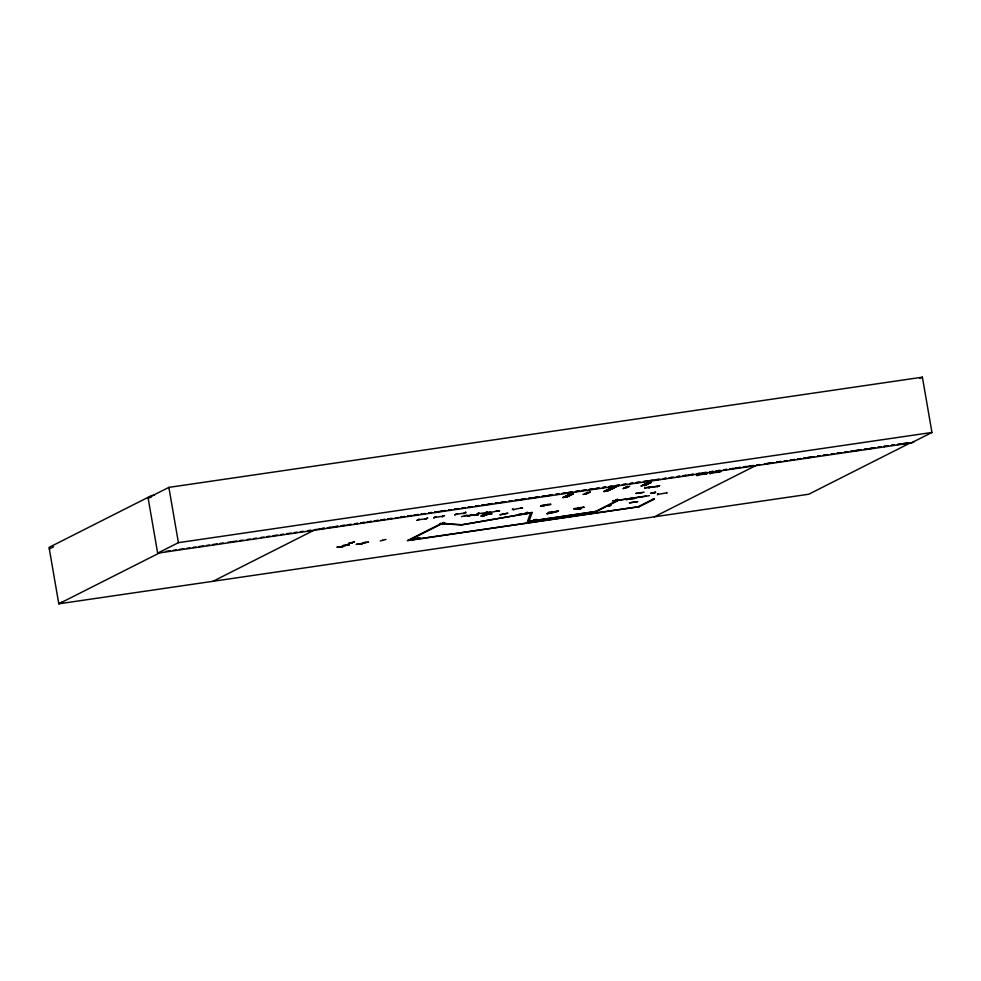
<?xml version="1.0" encoding="UTF-8"?>
<svg xmlns="http://www.w3.org/2000/svg" width="981" height="981" viewBox="0 0 981 981"><rect width="100%" height="100%" fill="white"/><g stroke="black" fill="none" stroke-linecap="round" stroke-linejoin="round"><path stroke-width="1.47" d="M531.825 512.438L524.565 514.081M612.782 500.923L620.164 500.077L612.953 500.8M343.178 546.552L336.875 547.202L342.933 546.65M354.239 541.978L348.28 543.56L354.497 541.904M356.189 544.381L362.345 543.866L356.532 544.32M445.975 523.29L440.42 523.596M467.164 515.086L461.524 516.668M657.932 493.921L657.454 494.841L658.018 493.983M666.185 492.953L658.141 494.326M666.712 493.271L666.761 492.437L666.688 493.222M576.436 508.967L580.531 508.894M490.929 512.683L488.097 512.45M488.415 512.364L491.26 512.597M558.373 511.101L548.82 512.389M583.462 507.103L584.051 507.226M419.267 519.219L417.072 520.286M418.899 519.329L417.072 520.335M433.81 517.833L435.662 516.84M457.085 513.701L454.877 514.817M457.416 513.639L454.853 514.878M476.692 514.289L478.851 512.818M478.887 513.173L476.778 514.351M610.55 505.141L608.306 506.27M610.881 505.08L608.269 506.331M649.03 487.913L651.274 486.797L648.944 487.815M697.209 475.577L699.048 474.461M709.766 473.713L712.476 472.548L710.134 473.602M512.266 509.274L513.848 509.777L512.646 509.102M584.026 507.349L573.934 509.09M569.667 494.424L562.836 497.551L563.474 497.465M566.687 496.999L566.074 497.097L572.879 493.958M566.895 496.999L567.459 496.889M570.059 494.191L562.947 497.563M570.39 494.35L563.646 497.453L570.145 494.179M582.947 494.51L587.435 492.437M589.912 491.959L585.093 494.203L589.814 492.094M587.594 492.401L587.276 492.327M610.881 488.219L604.296 491.493M605.056 491.407L615.663 486.147M607.509 491.027L618.361 485.73L606.871 491.113L614.094 487.753M610.108 488.33L603.658 491.579L604.271 491.518M611.151 488.207L615.504 486.036M618.361 485.754L617.993 485.803M623.107 488.636L628.171 486.478L623.315 488.501M625.289 488.342L629.728 486.257M647.362 482.885L640.912 486.135L648.134 482.775M650.575 482.419L644.125 485.669L651.347 482.309M620.115 500.016L615.553 499.807M482.444 515.491L492.057 513.639L481.769 515.368L482.48 515.491M558.508 510.954L553.284 512.352M580.801 508.832L576.436 508.992M435.956 516.791L433.884 517.943M699.343 474.412L696.792 475.577M635.97 493.492L644.1 492.143M585.473 494.166L590.157 492.033M623.842 488.415L627.448 486.466M49.332 549.004L53.673 546.76M63.14 601.586L58.799 603.818L49.05 547.386L151.417 495.65L154.434 495.209M654.486 516.791L58.799 603.818L161.166 552.082M148.106 497.87L168.867 487.385L922.398 377.182L931.95 432.462L911.19 442.946L157.659 553.161L148.106 497.87L151.086 497.441M157.659 553.161L178.407 542.665L931.95 432.462M212.828 581.377L315.428 529.519M425.288 519.145L427.422 517.98M427.814 517.993L425.178 519.219M444.54 515.552L442.014 516.693M409.298 540.224L442.014 523.695L460.898 524.921L531.175 512.805L462.443 524.749L443.277 523.486L444.099 523.314C444.307 521.451 442.762 525.375 440.457 523.915L407.311 540.678L639.244 506.748L654.339 499.121L651.973 499.562M485.681 515.074L481.046 516.092L485.595 515.148M594.989 511.702L617.687 500.224M619.134 500.052L596.546 511.469L528.685 521.402L595.418 511.481M650.906 493.308L655.553 492.364L650.906 493.308L654.45 492.879M651.016 493.382L652.034 492.867M645.903 496.141L618.704 500.273M654.621 492.842L655.443 492.29M638.104 506.76L652.61 499.476M919.81 378.494L922.398 377.182M755.493 465.742L654.376 516.803L808.749 494.228L909.669 443.228M756.854 465.055L759.87 464.614L757.087 464.933M657.147 486.674L659.735 485.546L657.466 486.637M649.422 495.675L616.865 500.371M654.033 498.777L652.157 499.893M707.546 473.198L705.682 474.338M705.29 474.326L707.485 473.283M718.632 472.388L720.925 471.297L718.337 472.425M566.589 497.036L573.051 493.946M566.932 496.975L573.358 493.713M611.739 488.133L616.227 486.049M359.328 544.099L365.508 542.53M443.682 523.437L443.154 522.677L444.013 522.505M474.314 515.356L475.184 515.184M527.263 513.038L527.128 512.229M550.623 513.002L549.936 513.075M543.008 505.24L540.568 506.196M550.034 504.688L550.758 504.308L542.996 505.24M548.845 512.376L548.109 512.744L554.633 512.094M558.336 511.126L556.963 511.555M573.946 508.832L583.487 507.091M616.877 500.433L616.338 499.685M504.001 513.97L503.376 514.007M635.749 493.431L642.69 492.572M638.913 493.21L638.974 493.124M340.174 546.858L346.048 545.338M345.263 545.497L345.655 545.387M528.305 513.296L528.551 513.247M443.216 522.665L443.498 523.474M578.802 508.881L579.575 508.71M482.493 515.025L483.326 514.78M541.083 505.742L541.941 505.497M574.474 508.636L575.332 508.391M442.946 516.239L434.975 517.416M464.307 513.112L456.398 514.277M650.195 487.336L658.141 486.171M698.374 475L706.21 473.884M610.746 505.558L609.814 505.73M473.627 514.62L467.348 516.214L473.296 514.657M368.598 542.174L362.48 542.763L368.341 542.223M472.204 515.283L478.336 514.866L472.511 515.295M416.361 538.557L418.446 538.25M416.435 539.023C418.114 537.502 416.373 539.072 420.26 538.042L418.286 538.066M555.884 511.837L556.963 511.579M426.146 518.704L418.213 519.856M485.767 512.658L477.833 513.811M513.284 509.47L521.536 507.999M658.006 486.233L650.109 487.373M719.22 471.984L711.458 473.112M546.883 513.725L554.351 512.205L547.067 513.786M482.86 513.921L490.745 512.327L483.032 513.934M500.04 514.743L507.888 513.186L500.175 514.804M496.754 510.696L499.599 510.966L496.435 510.745M382.774 540.31L382.198 540.372M497.625 510.954L490.169 512.511M522.554 508.17L521.021 507.569L522.1 508.256M577.662 507.876L578.998 507.631M617.54 500.224L617.208 499.452M519.059 514.056L522.088 513.676M525.031 513.014L528.023 512.499M540.543 506.196L550.66 504.344M165.703 551.42L170.24 550.758M173.257 550.316L176.359 549.838M179.315 549.434L183.852 548.771M186.868 548.33L189.971 547.852M192.926 547.447L196.016 546.969M198.971 546.552L203.57 545.865M206.537 545.448L209.615 544.982M212.644 544.541L217.181 543.879M220.149 543.462L223.227 542.996M227.715 542.358L236.826 541.009M239.805 540.58L242.871 540.126M247.371 539.476L250.437 539.023M253.417 538.594L256.482 538.14M260.983 537.49L264.036 537.036M267.028 536.607L270.082 536.153M273.086 535.712L277.635 535.05M280.64 534.608L283.681 534.167M286.697 533.725L291.234 533.063M294.251 532.622L297.292 532.168M300.309 531.739L303.337 531.285M307.862 530.635L310.891 530.181M319.965 528.857L324.503 528.195M327.531 527.753L330.548 527.312M333.577 526.871L338.114 526.208M341.143 525.767L344.172 525.326M347.188 524.884L350.217 524.443M354.754 523.768L357.783 523.327M360.8 522.885L363.828 522.444M366.857 522.002L371.394 521.34M374.423 520.899L377.44 520.457M380.469 520.016L385.006 519.354M388.035 518.912L391.051 518.459M400.125 517.134L404.663 516.472M407.691 516.031L410.72 515.589M413.749 515.148L418.286 514.485M421.303 514.044L424.332 513.603M428.869 512.928L431.898 512.487M434.914 512.045L437.943 511.604M440.972 511.162L445.509 510.5M448.538 510.059L451.554 509.617M454.583 509.176L457.612 508.734M462.149 508.072L465.166 507.631M468.195 507.177L471.223 506.736M475.76 506.073L478.777 505.632M481.806 505.19L484.835 504.749M487.864 504.308L492.401 503.645M495.417 503.204L498.446 502.763M501.475 502.321L504.492 501.867M509.029 501.205L512.057 500.764M515.086 500.322L518.103 499.881M521.132 499.439L525.669 498.777M528.698 498.336L531.727 497.894M534.743 497.453L539.28 496.791M542.309 496.337L545.338 495.895M548.354 495.454L551.383 495.013M555.92 494.35L558.949 493.909M561.978 493.468L564.995 493.026M568.024 492.585L572.561 491.922M575.589 491.481L578.606 491.04M581.635 490.586L586.172 489.924M589.201 489.482L592.217 489.041M595.246 488.599L598.275 488.158M602.812 487.496L605.841 487.054M608.858 486.613L611.886 486.171M614.915 485.73L619.452 485.055M622.469 484.614L625.498 484.173M630.035 483.51L633.064 483.069M636.093 482.627L639.109 482.186M643.646 481.524L652.721 480.2M655.749 479.758L658.778 479.304M663.315 478.642L666.332 478.201M669.361 477.759L672.39 477.318M676.927 476.656L679.956 476.214M682.972 475.773L686.001 475.331M689.03 474.89L693.567 474.228M696.584 473.774L699.612 473.333M702.641 472.891L705.658 472.45M710.207 471.787L713.224 471.346M716.253 470.905L719.281 470.463M723.819 469.801L726.835 469.359M729.864 468.918L732.893 468.464M735.909 468.023L740.447 467.361M743.475 466.919L746.504 466.478M749.533 466.036L752.55 465.595M781.035 461.524L776.498 462.186L781.048 461.511M803.709 458.213L814.291 456.668M823.353 455.343L827.89 454.681L823.39 455.319M833.936 453.798L830.919 454.24L834.058 454.228M836.965 453.357L841.502 452.695L837.001 453.332M847.547 451.812L844.518 452.253L847.596 451.775M861.146 449.813L850.564 451.37L861.208 449.789M874.758 447.827L864.175 449.372L867.253 448.906M880.803 446.944L877.774 447.385L880.864 446.919M888.357 445.84L883.82 446.502L888.43 445.803M891.386 445.399L894.402 444.957M913.74 442.137L911.19 442.946M315.183 529.642L324.257 528.318M327.286 527.876L337.881 526.331M340.898 525.89L345.435 525.227M348.463 524.774L351.492 524.332M354.509 523.891L357.538 523.449M360.567 523.008L365.104 522.346M368.133 521.904L371.149 521.463M374.178 521.021L378.715 520.359M381.744 519.918L384.76 519.476M387.789 519.023L392.326 518.36M395.355 517.919L398.372 517.478M401.401 517.036L404.43 516.595M407.458 516.153L411.995 515.491M415.012 515.05L418.041 514.608M421.07 514.167L425.607 513.492M428.623 513.051L431.652 512.609M434.681 512.168L445.264 510.623M448.292 510.181L451.321 509.74M454.338 509.298L458.875 508.636M461.904 508.183L464.933 507.741M467.949 507.3L472.486 506.637M475.515 506.196L478.544 505.755M481.573 505.313L492.155 503.768M495.184 503.327L505.767 501.769M508.796 501.328L511.812 500.886M514.841 500.445L525.436 498.9M528.452 498.458L539.047 496.901M542.064 496.46L552.659 494.915M555.687 494.473L558.704 494.032M563.241 493.369L572.315 492.045M575.344 491.604L579.881 490.929M582.91 490.488L585.927 490.046M588.956 489.605L593.493 488.943M596.522 488.501L599.55 488.06M602.567 487.618L605.596 487.177M608.625 486.735L613.162 486.073M616.178 485.62L619.207 485.178M622.236 484.737L626.773 484.074M629.802 483.633L632.819 483.192M635.847 482.75L640.385 482.088M643.413 481.646L646.43 481.205M649.459 480.764L660.041 479.206M663.07 478.765L666.099 478.323M669.128 477.882L673.665 477.22M676.682 476.778L679.71 476.337M682.739 475.895L693.322 474.338M696.351 473.897L706.933 472.351M709.962 471.91L712.991 471.469M716.007 471.027L720.545 470.365M723.573 469.924L726.602 469.482M729.619 469.028L740.214 467.483M743.242 467.042L753.825 465.497M803.733 458.201L814.316 456.643M870.282 448.464L874.819 447.802M891.459 445.362L894.476 444.92M442.345 516.656L444.209 515.589M463.78 513.578L465.583 512.438M485.252 513.112L486.993 511.628M484.589 515.663L481.046 516.092M629.974 498.679L630.611 498.581L626.148 499.66L629.495 499.17L628.723 499.071M635.185 497.919L635.823 497.821L631.359 498.9L634.707 498.409L633.934 498.311M533.517 519.832L536.533 519.39M410.499 539.415L415.049 538.802L414.399 538.9M407.74 540.457L639.661 506.539M546.944 504.528L548.195 504.357M542.947 506.073L544.21 505.902M615.774 500.163L618.655 499.783M542.947 506.061L541.046 506.221M349.285 544.982L342.921 545.595L348.991 544.958M464.491 515.92L470.414 515.405M385.987 539.44L380.26 540.985M615.627 500.151L620.053 500.114M416.962 538.532L417.71 538.618M418.372 538.532L419.132 538.63M413.16 539.292L413.921 539.391M418.519 538.716L417.857 538.177M412.927 539.28L411.75 539.292L412.425 538.925M484.908 513.1L487.042 511.935M465.472 512.07L465.975 512.462L463.768 513.553M651.433 482.296L644.909 485.558M648.22 482.762L642.028 485.803M617.54 499.415L617.601 500.249L617.405 499.415M617 499.525L617.074 500.371M443.216 522.652L443.289 523.486M440.334 523.229L440.457 523.915M168.867 487.385L178.407 542.665M530.562 512.769L527.471 521.487L529.09 521.218L532.18 512.499L530.562 512.769M644.652 487.9L652.831 486.711L644.664 487.937M637.638 501.622L629.495 502.836L637.638 501.622M482.161 515.712L484.847 515.344L482.174 515.65M652.022 492.928L654.695 492.56L652.022 492.928M352.338 542.677L351.541 542.787L352.351 542.665M773.482 462.627L764.407 463.952L773.482 462.615M787.081 460.641L784.052 461.082L787.093 460.629M794.635 459.537L790.11 460.199L794.659 459.525M800.68 458.654L797.663 459.096L800.704 458.642M820.337 455.785L817.308 456.226L820.374 455.76M908.014 442.971L897.431 444.516L908.087 442.934"/></g></svg>
